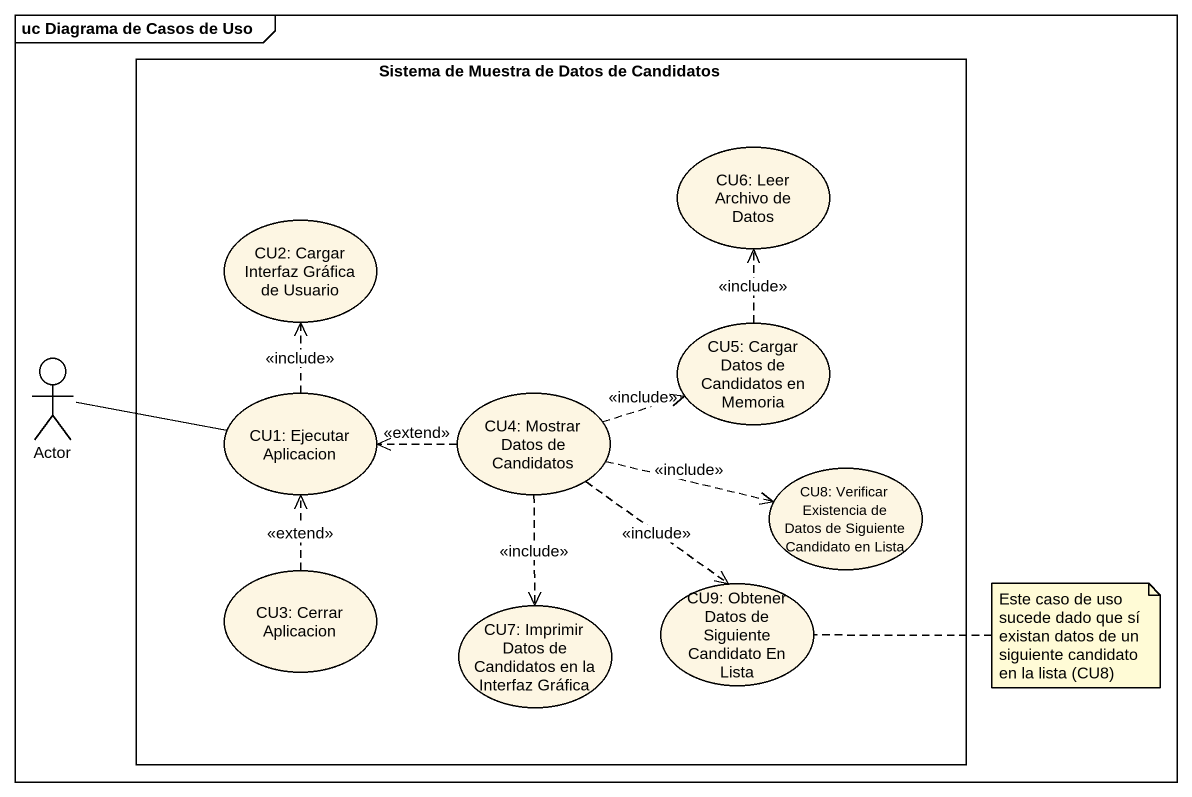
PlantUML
@startuml
mainframe uc Diagrama de Casos de Uso
rectangle "Sistema de Muestra de Datos de Candidatos" as Sistema_de_Muestra_de_Datos {
  usecase "CU6: Leer Archivo de Datos" as CU6_Leer_Archivo_de_Datos
  usecase "CU2: Cargar Interfaz Gráfica de Usuario" as CU2_Cargar_Interfaz_Gráfica
  usecase "CU5: Cargar Datos de Candidatos en Memoria" as CU5_Cargar_Datos_de
  usecase "CU1: Ejecutar Aplicacion" as CU1_Ejecutar_Aplicacion
  usecase "CU4: Mostrar Datos de Candidatos" as CU4_Mostrar_Datos_de
  usecase "CU8: Verificar Existencia de Datos de Siguiente Candidato en Lista" as CU8_Verificar_Existencia_de
  usecase "CU3: Cerrar Aplicacion" as CU3_Cerrar_Aplicacion
  usecase "CU9: Obtener Datos de Siguiente Candidato En Lista" as CU9_Obtener_Datos_de
  usecase "CU7: Imprimir Datos de Candidatos en la Interfaz Gráfica" as CU7_Imprimir_Datos_de
}
actor "Actor" as Actor_
Actor_ -right- CU1_Ejecutar_Aplicacion
CU5_Cargar_Datos_de .up.> CU6_Leer_Archivo_de_Datos : <<include>>
CU1_Ejecutar_Aplicacion .up.> CU2_Cargar_Interfaz_Gráfica : <<include>>
CU4_Mostrar_Datos_de .right.> CU5_Cargar_Datos_de : <<include>>
CU4_Mostrar_Datos_de .left.> CU1_Ejecutar_Aplicacion : <<extend>>
CU4_Mostrar_Datos_de .right.> CU8_Verificar_Existencia_de : <<include>>
CU4_Mostrar_Datos_de ..> CU9_Obtener_Datos_de : <<include>>
CU4_Mostrar_Datos_de ..> CU7_Imprimir_Datos_de : <<include>>
CU3_Cerrar_Aplicacion .up.> CU1_Ejecutar_Aplicacion : <<extend>>
note right of CU9_Obtener_Datos_de : Este caso de uso sucede dado que sí existan datos de un siguiente candidato en la lista (CU8)
@enduml
